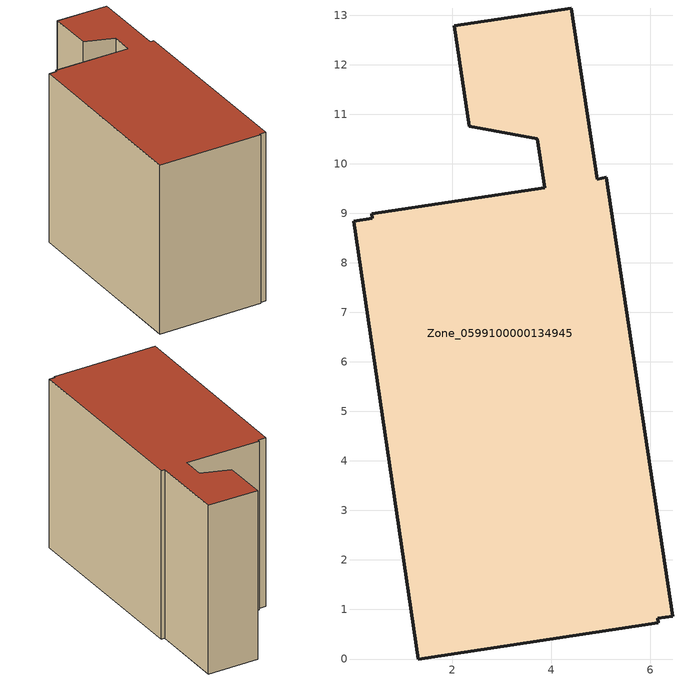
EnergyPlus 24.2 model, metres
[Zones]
Zone_0599100000134945
 floor ground (C_G): 4.41,13.15 4.93,9.69 5.11,9.73 6.46,0.86 6.16,0.82 6.17,0.73 1.32,0 0.01,8.84 0.39,8.9 0.38,9 3.87,9.52 3.72,10.51 2.35,10.76 2.04,12.79 z0
 wall outside (C_F): 0.01,8.84 1.32,0 6.17,0.73 6.16,0.82 6.46,0.86 5.11,9.73 4.93,9.69 4.41,13.15 2.04,12.79 2.35,10.76 3.72,10.51 3.87,9.52 0.38,9 0.39,8.9 0.01,8.84 z0:8.09
 roof outside (C_R): 4.93,9.69 4.41,13.15 2.04,12.79 2.35,10.76 3.72,10.51 3.87,9.52 0.38,9 0.39,8.9 0.01,8.84 1.32,0 6.17,0.73 6.16,0.82 6.46,0.86 5.11,9.73 z8.09
[BUILDING]
Pand.0599100000134945: North Axis=0; Terrain=City; Loads Convergence Tolerance Value=0.04; Temperature Convergence Tolerance Value=0.4; Solar Distribution=FullExterior; Maximum Number of Warmup Days=25; Minimum Number of Warmup Days=1
[Site:Location]
Rotterdam.The.Hague.AP_ZH_NLD Design_Conditions: Latitude=51.96; Longitude=4.45; Time Zone=1; Elevation=-4.5
[SITE:GROUNDTEMPERATURE:BUILDINGSURFACE]
18, 18, 18, 18, 18, 18, 18, 18, 18, 18, 18, 18
[MATERIAL] Thermal Absorptance=0.9; Solar Absorptance=0.7; Visible Absorptance=0.7
Name | Roughness | Thickness | Conductivity | Density | Specific Heat
G.TC.1975-1991 | MediumSmooth | 0.15 | 0.288461 | 540 | 1210
F.TC.1975-1991 | Rough | 0.3 | 0.230769 | 1920 | 840
R.TC.1975-1991 | MediumRough | 0.2 | 0.153846 | 1500 | 1000
[CONSTRUCTION]
C_G: G.TC.1975-1991
C_F: F.TC.1975-1991
C_R: R.TC.1975-1991
[ZONE]
Zone_0599100000134945: Type=1; Multiplier=1; Ceiling Height=Autocalculate; Volume=Autocalculate; Floor Area=autocalculate; Part of Total Floor Area=Yes
[ZONEINFILTRATION:DESIGNFLOWRATE]
Infil_Zone_0599100000134945: Zone or ZoneList or Space or SpaceList=Zone_0599100000134945; Schedule=AlwaysOn; Design Flow Rate Calculation Method=Flow/Area; Flow Rate per Floor Area=0.003; Constant Term Coefficient=1; Temperature Term Coefficient=0; Velocity Term Coefficient=0; Velocity Squared Term Coefficient=0
[HVACTEMPLATE:ZONE:IDEALLOADSAIRSYSTEM]
Zone_0599100000134945: Maximum Heating Supply Air Temperature=50; Minimum Cooling Supply Air Temperature=13; Maximum Heating Supply Air Humidity Ratio=0.0156; Minimum Cooling Supply Air Humidity Ratio=0.0077; Heating Limit=NoLimit; Cooling Limit=NoLimit; Dehumidification Control Type=ConstantSensibleHeatRatio; Cooling Sensible Heat Ratio=0.7; Dehumidification Setpoint=60; Humidification Control Type=None; Humidification Setpoint=30; Outdoor Air Method=None; Outdoor Air Flow Rate per Person=0.00944; Outdoor Air Flow Rate per Zone Floor Area=0; Outdoor Air Flow Rate per Zone=0; Demand Controlled Ventilation Type=None; Outdoor Air Economizer Type=NoEconomizer; Heat Recovery Type=None; Sensible Heat Recovery Effectiveness=0.7; Latent Heat Recovery Effectiveness=0.65
[ZONECONTROL:THERMOSTAT]
ThermostatControl_Zone_0599100000134945: Zone or ZoneList=Zone_0599100000134945; Control Type Schedule=DualSetpointControlType; Control 1=Thermostat_Zone_0599100000134945; Temperature Difference Between Cutout And Setpoint=0
[THERMOSTATSETPOINT:DUALSETPOINT]
Thermostat_Zone_0599100000134945: Heating Setpoint Temperature Schedule=HeatingSetpoint_Zone_0599100000134945; Cooling Setpoint Temperature Schedule=CoolingSetpoint_Zone_0599100000134945
[SCHEDULE:COMPACT]
HeatingSetpoint_Zone_0599100000134945: Through: 12/31, For: AllDays, Until: 24:00, 21
CoolingSetpoint_Zone_0599100000134945: Through: 12/31, For: AllDays, Until: 24:00, 24
DualSetpointControlType: Through: 12/31, For: AllDays, Until: 24:00, 4
AlwaysOn: Through: 12/31, For: AllDays, Until: 24:00, 1
